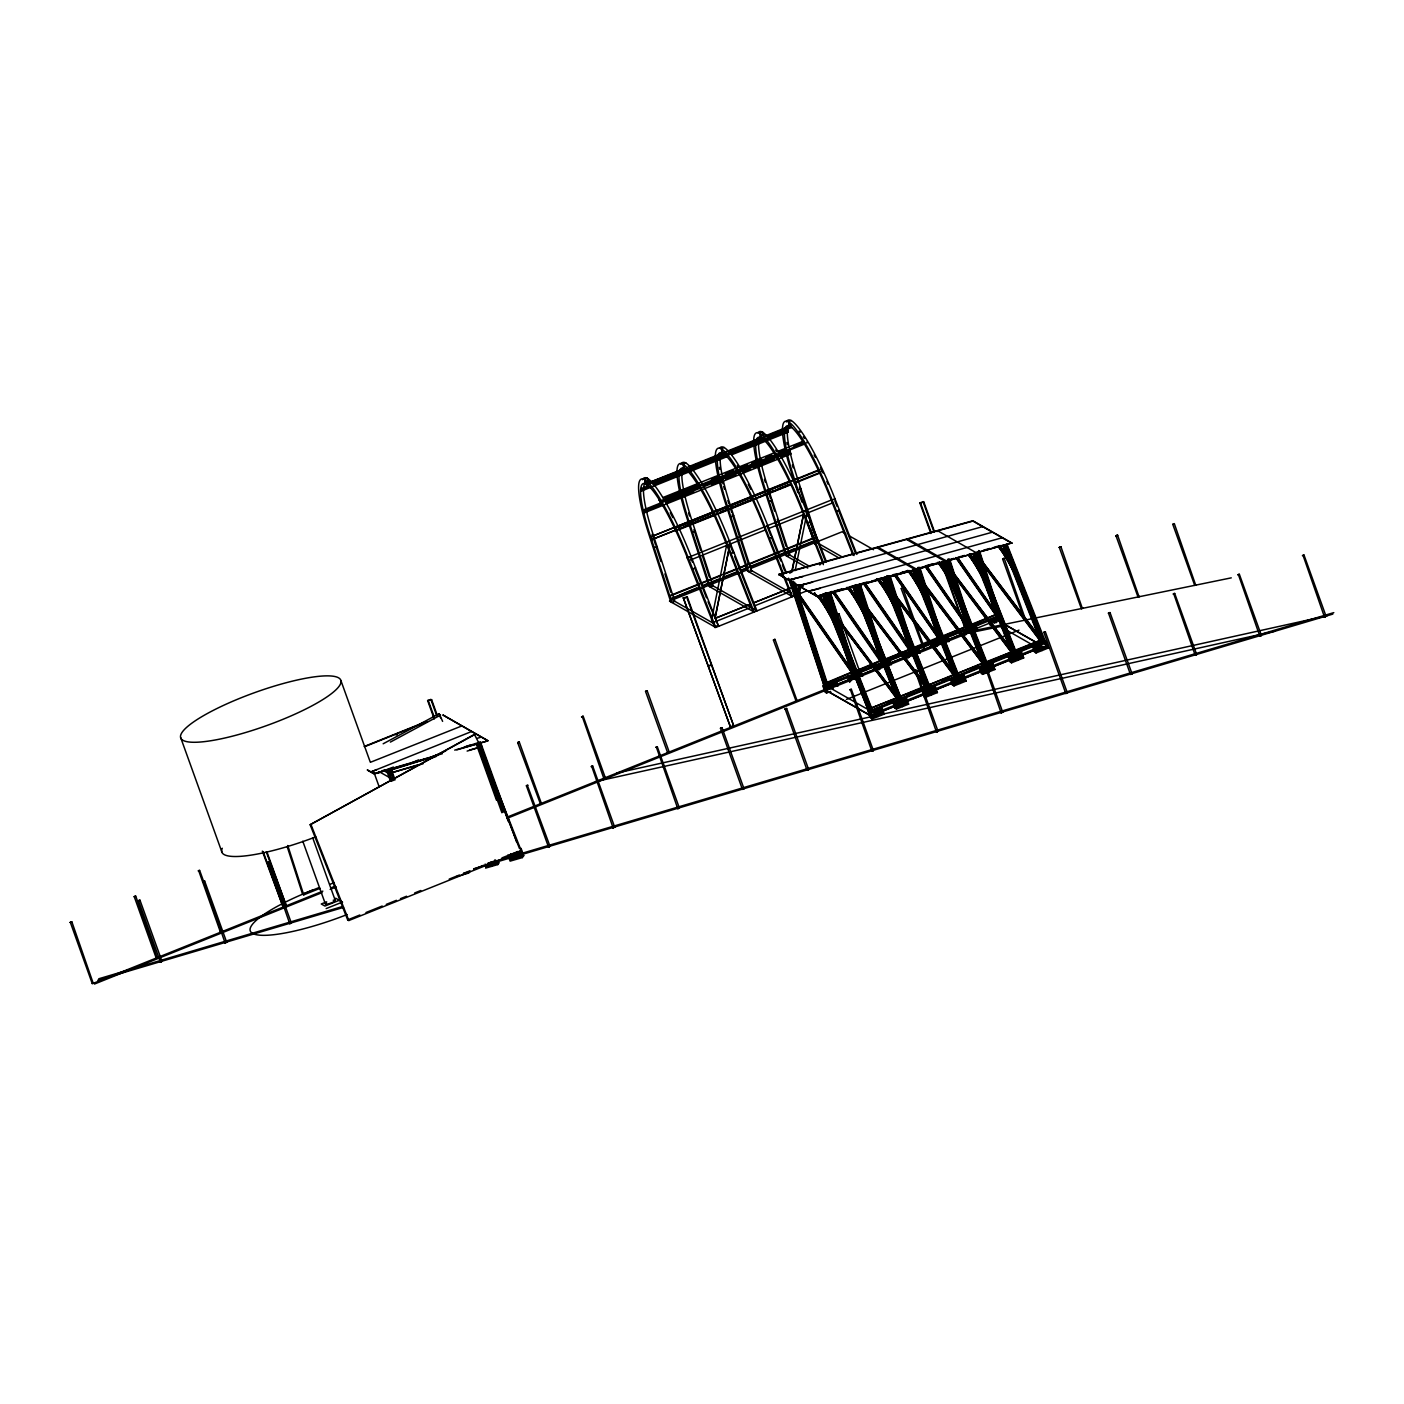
<?xml version="1.0" encoding="UTF-8"?>
<svg xmlns="http://www.w3.org/2000/svg" width="1404" height="1404" viewBox="0 0 1404 1404"><rect width="100%" height="100%" fill="white"/><g stroke="black" fill="none" stroke-linecap="round" stroke-linejoin="round"><path stroke-width="1.5" d="M817.865 595.77A74.114 12.601 68.1 0 1 836.626 627.658L840.224 635.801L841.452 635.099M841.452 635.328L837.837 627.167A74.114 12.601 68.1 0 0 828.307 609.108M848.016 587.714A74.114 12.601 68.1 0 1 866.777 619.603L870.375 627.763L871.586 627.272L867.988 619.111A74.114 12.601 68.1 0 0 849.227 587.241M877.535 578.904A74.114 12.601 68.1 0 1 896.928 611.547L900.526 619.708L901.737 619.217L898.139 611.073A74.114 12.601 68.1 0 0 892.523 600.017M929.992 609.003L931.203 608.529L929.992 609.003L926.377 601.579A74.114 12.601 68.1 0 0 908.248 570.498M951.315 580.536A74.114 12.601 68.1 0 1 957.739 593.032L961.336 601.193L960.125 601.684L956.528 593.523A74.114 12.601 68.1 0 0 938.399 562.46M968.549 554.404A74.114 12.601 68.1 0 1 986.679 585.468L990.276 593.629L991.487 593.137L987.889 584.994A74.114 12.601 68.1 0 0 969.76 553.913M998.7 546.349A74.114 12.601 68.1 0 1 1016.829 577.43L1020.427 585.573L1021.638 585.099L1018.04 576.939A74.114 12.601 68.1 0 0 1011.617 564.426M727.623 456.44L641.207 491.154L640.733 488.82A81.888 13.917 68.1 0 1 645.524 483.678L644.576 479.466L647.455 478.308A86.785 14.742 68.1 0 1 691.101 556.528L718.62 626.289L708.055 601.772M641.207 491.154L640.733 488.82L648.771 485.591M652.79 483.976L787.433 429.905L787.907 432.239L731.642 454.826M787.907 432.239L787.433 429.905M1002.631 559.038L1004.264 558.459L1002.649 559.073L1024.657 620.217L1025.657 620.006L1004.246 558.423L1002.702 559.09M1059.3 547.42L1060.95 546.84L1059.318 547.455L1081.343 608.599L1082.344 608.388L1060.95 546.84L1059.318 547.384L1060.792 546.788M70.218 922.428L71.85 921.814L93.243 983.362L92.243 983.555L70.305 922.252M210.67 900.999L199.666 870.427L198.666 870.638L220.463 932.203L221.674 931.572L217.287 919.339M517.778 742.523L519.304 742.084L517.69 742.698L540.382 803.755L541.295 803.193L519.287 742.067L517.69 742.698L519.199 742.242M603.755 778.185L582.274 716.567L583.239 716.409L581.589 717.005L583.239 716.409L605.229 777.535L603.597 778.097L605.229 777.535M709.546 665.514L710.915 665.022M774.973 639.364L796.998 700.508L796.068 701.052L773.376 640.013L774.832 639.346M838.908 613.688L859.441 670.761M1115.987 535.802L1117.619 535.222L1116.004 535.837L1138.012 596.981L1139.013 596.77L1117.602 535.187L1116.004 535.837M715.443 616.233L728.711 550.438M791.716 571.954L803.492 514.601L791.944 571.919M792.382 585.398L793.242 581.151M795.155 570.568L806.931 513.215L833.239 502.65M138.505 900.841L160.389 961.968L161.267 961.81L160.354 961.933L161.986 961.336L139.961 900.175L138.399 900.701L139.961 900.175M225.026 942.768L226.658 942.154L204.633 881.01L203.633 881.221L225.044 942.786L226.676 942.207L225.026 942.768L226.606 942.137M291.312 922.972L289.715 923.534L291.33 922.99L269.305 861.845L268.304 862.038L289.715 923.621L291.312 923.095M548.385 846.84L550.017 846.296L548.385 846.858L549.877 846.261L548.508 846.945L526.395 785.784L527.307 785.24L549.999 846.279L548.543 846.717L549.999 846.279M614.671 827.114L613.057 827.676L614.671 827.114L592.663 765.97L591.663 766.18L613.074 827.746L614.654 827.237M677.711 808.546L679.361 807.984L657.318 746.805L656.317 746.998L677.746 808.581L679.343 807.949M785.205 709.108L807.072 770.234L807.967 770.076L807.054 770.199L808.686 769.603L786.661 708.458L785.082 708.985L786.661 708.458M871.744 750.982L873.358 750.42L871.726 751L873.288 750.403L871.849 751.087L850.333 689.487L851.333 689.276L873.341 750.42L871.884 750.842L873.095 750.403M937.995 731.361L936.398 731.853L938.03 731.256L916.005 670.112L915.004 670.305L936.415 731.888L938.03 731.256M1001.07 712.688L1002.702 712.126L980.676 650.929L979.676 651.14L1001.087 712.723L1002.702 712.074M1108.546 613.25L1130.431 674.376L1131.308 674.218L1130.396 674.341L1132.028 673.727L1110.02 612.583L1108.44 613.109L1110.02 612.583M1195.085 655.124L1196.699 654.562L1195.085 655.124L1196.647 654.545L1195.19 655.212L1173.674 593.629L1174.692 593.418L1196.699 654.562L1195.19 655.019L1196.454 654.545M1324.411 616.83L1326.06 616.268L1304.018 555.071L1303.017 555.282L1324.428 616.847L1326.043 616.216M485.31 865.566L483.906 866.11M1261.196 635.363L1259.739 635.994L1261.371 635.398L1239.346 574.236L1238.346 574.447L1259.774 636.03L1261.371 635.398M393.243 777.254L391.172 769.655L428.518 758.055M463.513 747.49L480.396 741.944L516.619 842.014M467.128 751.087L482.046 746.489L469.498 750.087M470.235 871.094L468.848 872.99L456.633 876.535M485.17 864.074L486.188 866.9L490.382 864.197M491.277 862.302L492.295 865.127L496.489 862.425M485.591 868.111L497.806 864.566L499.192 862.67L493.067 864.46M510.723 859.915L514.97 858.686L513.443 854.457L509.213 855.685L510.723 859.915L514.917 857.212M516.233 859.353L514.039 853.246L520.147 851.456L521.095 848.332L520.515 850.964M516.847 858.142L521.077 856.914L519.55 852.667L515.321 853.913L516.847 858.142L521.042 855.44M507.932 855.018L510.126 861.126L522.358 857.581L523.727 855.685L521.533 849.578M71.797 921.901L70.358 922.446M134.222 896.577L156.16 957.897L157.16 957.686L135.767 896.138L134.135 896.682L135.609 896.085M199.192 870.813L198.613 870.655M902.807 588.136L924.832 649.157L923.92 649.701L901.228 588.662L902.825 588.013L901.315 588.487M1172.691 524.096L1194.699 585.363L1195.699 585.152L1174.306 523.604L1173.358 524.131M204.651 881.08L203.176 881.677M269.287 861.951L267.708 862.477M528.009 785.222L526.395 785.784M592.681 766.04L591.066 766.619M655.703 747.367L657.318 746.805M722.007 727.693L720.392 728.272L721.989 727.623L744.015 788.767L742.54 789.434M851.351 689.346L849.736 689.926M916.022 670.182L914.408 670.743M979.062 651.509L980.676 650.929M1045.348 631.765L1043.751 632.397L1045.366 631.835L1067.373 692.909L1065.899 693.558M1174.692 593.488L1173.077 594.05M1239.328 574.359L1237.749 574.885M1302.403 555.651L1304.018 555.071M160.372 961.88L161.811 961.301L160.442 961.81M1259.827 635.872L1261.354 635.486M92.243 983.555L93.84 982.923M156.16 957.897L157.774 957.317M220.077 932.221L221.674 931.572M539.698 803.843L541.295 803.193M774.885 639.54L773.516 640.031M667.549 752.491L669.146 751.86L667.549 752.491L645.507 691.33L647.156 690.786L669.146 751.86M795.401 701.14L797.016 700.578M923.235 649.806L924.832 649.157M1024.657 620.217L1026.254 619.568M1081.343 608.599L1082.94 607.95M1194.699 585.363L1196.296 584.713M865.408 609.178L901.052 698.121L856.3 584.643L863.829 605.159M922.27 679.536L882.396 578.448L884.011 577.571L927.395 687.539L884.397 579.992M884.011 577.571L882.396 578.448M914.162 569.533L956.159 675.991L914.162 569.533L912.951 570.006L954.948 676.482L894.26 595.629L891.4 590.207L893.874 595.665L954.229 676.061L912.547 570.41M952.702 574.271L1011.757 652.965L972.832 554.299L974.464 553.422L1013.688 652.878L989.943 594.085M1016.127 651.912L976.886 552.456L1015.39 651.491L1014.952 650.263L1041.786 639.75L1015.689 650.684M1037.328 633.309L1002.982 546.261L1004.615 545.384L1042.452 641.33L1019.374 584.239M1004.615 545.384L1002.982 546.261M198.157 870.901L199.526 870.41M581.625 716.917L583.081 716.373M838.82 613.864L837.31 614.338L838.767 613.671M289.75 923.499L291.067 922.972M613.092 827.64L614.513 827.096M807.107 770.112L808.511 769.567L807.177 770.059M936.433 731.765L937.854 731.221M1130.448 674.253L1131.887 673.709L1130.518 674.201M834.309 613.32L836.784 618.76L896.981 698.367L896.068 697.7L897.121 696.893L833.923 613.355L898.016 697.56L871.129 708.037L896.261 697.946L897.419 699.578L852.649 586.117L896.7 699.174M896.331 698.034L898.016 697.56M926.675 687.135L925.464 687.609L924.78 686.117L925.833 685.31L926.728 685.977L925.692 686.767L899.894 696.489L926.078 685.643M953.544 674.569L955.492 674.411L928.658 684.924L954.843 674.096M982.309 663.021L922.639 584.117L920.182 578.659L923.025 584.082L983.713 664.917L982.309 663.021L984.257 662.863L957.423 673.376L983.607 662.548M1011.073 651.456L1012.126 650.649L950.262 568.848M946.735 560.494L987.363 663.46L986.924 662.232L1013.021 651.316L986.187 661.828M799.297 596.718L827.623 684.222L826.465 682.59L852.632 671.709M840.75 637.065L852.754 674.131L852.035 672.621L853.088 671.814L799.596 594.875M870.094 627.307L881.519 662.583L880.852 661.091L881.905 660.284L834.625 592.295M900.315 620.287L910.283 651.035L909.616 649.543L910.669 648.736L864.636 582.537M910.669 648.736L884.713 659.898L885.152 661.126L860.301 584.327M938.978 637.065L912.758 647.928M939.434 637.188L938.592 638.293L939.434 637.188L895.892 574.552M925.727 567.391L966.707 626.324L967.742 625.517M957.686 596.665L967.812 627.921L967.145 626.43L968.198 625.64L927.149 566.584M955.738 557.616L995.471 614.759L996.507 613.969L957.282 557.511M987.258 587.592L996.577 616.374L995.91 614.882L996.963 614.074L958.405 558.599M808.581 769.761L807.318 770.252M1131.94 673.902L1130.659 674.376M710.968 665.215L709.599 665.707M1002.737 558.897L1004.123 558.406M1117.514 535.363L1116.145 535.854M161.793 961.564L160.618 961.968M677.904 808.353L679.167 807.914M1324.604 616.619L1325.902 616.181M1001.245 712.495L1002.526 712.056M482.449 752.404L521.428 851.21L348.841 920.533L347.683 919.883L310.144 824.727L474.447 734.397L478.466 742.312M310.144 824.727L475.289 734.239M383.169 743.787L439.171 713.671L442.611 721.358M390.365 742.102L440.575 715.092M679.097 808.213L677.957 808.599M1002.456 712.337L1001.315 712.723M1325.797 616.479L1324.674 616.865M410.582 763.372L418.427 759.95M679.396 490.47A86.785 14.742 68.1 0 1 682.923 464.057L685.801 462.916A86.785 14.742 68.1 0 1 729.466 541.137L756.984 610.88L711.951 585.24M717.76 475.061A86.785 14.742 68.1 0 1 721.287 448.666L724.166 447.507A86.785 14.742 68.1 0 1 767.812 525.728L786.591 573.288M756.107 459.652A86.785 14.742 68.1 0 1 759.634 433.257L762.512 432.099A86.785 14.742 68.1 0 1 806.177 510.319L826.535 561.933M785.415 450.473A86.785 14.742 68.1 0 1 788.416 421.709L791.294 420.551A86.785 14.742 68.1 0 1 834.959 498.771L856.896 554.422M649.876 482.239L684.046 468.515M688.065 466.9L722.235 453.176M726.254 451.561L760.406 437.837M764.425 436.223L790.557 425.728M725.429 454.071L646.296 485.064L645.858 483.853L686.802 468.181M690.821 466.567L791.312 426.219M652.316 482.643L684.485 469.726M690.505 467.304L722.656 454.387M728.694 451.965L760.845 439.066M766.865 436.644L788.978 427.764M729.448 452.457L763.601 438.732M767.619 437.118L791.751 427.43M640.663 490.031L649.297 486.714M653.316 485.1L787.96 431.028M662.899 497.56L773.428 453.159M777.447 451.544L803.579 441.049M665.127 497.683L699.28 483.959M711.337 479.115L719.374 475.886M725.412 473.464L733.45 470.235M741.487 467.005L747.525 464.584M751.544 462.969L761.582 458.932M765.601 457.335L771.638 454.914M779.676 451.684L785.696 449.262M793.734 446.033L803.79 441.997M804.966 443.892L660.266 502.018L659.09 500.105L658.88 499.175L660.056 501.07L804.755 442.962M703.422 485.802L789.838 451.088L790.347 451.965L790.75 454.036L644.05 512.951L643.523 512.074L643.137 510.021L699.403 487.416M644.05 512.951L643.646 510.88L661.74 503.615M665.759 502L790.347 451.965M645.542 511.267L661.617 504.808M667.655 502.386L693.769 491.909M711.863 484.643L721.902 480.607M725.921 478.992L735.977 474.956M744.015 471.726L750.034 469.305M754.053 467.69L774.166 459.617M782.203 456.388L788.223 453.966M789.311 481.221L650.649 536.907L671.867 602.456L674.745 601.298L653.527 535.749A81.923 13.917 68.1 0 1 646.788 512.284M793.33 479.606L797.735 478.378L650.649 536.907A81.941 13.917 68.1 0 1 640.715 488.803M790.259 484.994L675.71 530.993L674.447 528.431L819.129 469.726M678.465 526.816L710.617 513.899M716.654 511.477L788.995 482.432M793.014 480.817L819.146 470.322M675.657 530.01L651.544 539.698L716.233 514.25M683.713 526.781L713.846 514.671M719.883 512.249L752.035 499.333M764.092 494.489L774.13 490.452M778.149 488.838L788.206 484.801M679.712 528.781L790.241 484.398M794.26 482.783L820.392 472.288M720.252 512.635L752.404 499.719M758.441 497.297L788.592 485.187M794.611 482.765L798.262 480.765M794.278 483.38L820.41 472.885M654.124 547.613L656.984 546.454M692.47 532.204L695.349 531.063M730.817 516.812L733.695 515.654M769.181 501.403L772.06 500.245M797.963 489.856L800.842 488.697M714.917 627.588L687.17 557.879L763.758 527.167M767.567 525.605L832.098 499.736M670.708 601.789L649.245 535.486A86.785 14.742 68.1 0 1 644.576 479.466A86.785 14.742 68.1 0 1 688.223 557.686L691.101 556.528M753.264 612.179L725.745 542.435A81.923 13.917 68.1 0 0 685.292 469.076L682.923 464.057A86.785 14.742 68.1 0 1 726.588 542.277L729.466 541.137M791.628 596.788L764.109 527.044A81.923 13.917 68.1 0 0 723.657 453.667L721.287 448.666A86.785 14.742 68.1 0 1 764.934 526.886L767.812 525.728M823.376 564.654L802.456 511.635A81.923 13.917 68.1 0 0 762.003 438.259L759.634 433.257A86.785 14.742 68.1 0 1 803.299 511.477L806.177 510.319M852.948 555.106L831.238 500.087A81.923 13.917 68.1 0 0 790.785 426.711L788.416 421.709A86.785 14.742 68.1 0 1 832.081 499.929L834.959 498.771M690.557 559.968L764.917 530.098M768.708 528.518L803.106 514.759M692.681 568.953L695.559 567.813M731.028 553.562L733.906 552.404M769.392 538.153L772.27 536.995M807.739 522.744L810.617 521.586M836.521 511.196L839.399 510.056M735.994 569.041L669.673 595.682L670.954 598.841L699.087 587.539M740.013 567.427L814.373 537.557M670.059 596.068L698.192 584.766M702.211 583.151L720.305 575.886M724.324 574.271L812.74 538.75M696.7 587.96L670.954 598.841M702.737 585.538L718.813 579.08M722.832 577.465L736.889 571.814M740.908 570.199L775.078 556.475M779.097 554.861L795.173 548.42M799.192 546.805L813.267 541.154M703.106 585.924L737.275 572.2M741.294 570.586L817.654 539.926L816.373 536.749M746.665 570.112L669.497 601.105L715.759 627.448L807.124 590.751M750.719 568.48L842.084 531.783L845.787 533.889M434.24 718.936L427.623 700.543L431.625 699.718L437.522 716.075M683.309 597.858L687.328 597.033L733.66 725.745L730.466 727.026L683.309 597.858L730.466 727.026M751.456 570.48L748.578 571.639L727.36 506.107A81.923 13.917 68.1 0 1 720.094 480.326M930.87 533.502L919.831 502.86L923.832 502.035L934.134 530.642M427.623 700.543L431.625 699.718M684.134 598.315L687.328 597.033M919.831 502.86L923.832 502.035M789.68 573.113L790.908 572.621M364.198 746.507L426.693 721.41M366.321 746.015L426.798 721.726M396.016 734.924L397.227 734.45M819.532 564.882L820.743 564.408M715.601 618.129L749.754 604.404M753.772 602.79L787.942 589.083M715.829 618.093L749.982 604.369M754.001 602.755L798.227 584.994M936.959 531.537L938.188 531.063L975.92 552.562L976.851 555.142L975.64 555.633L974.709 553.036L975.92 552.562M751.14 607.3L712.951 622.639M754.931 605.721L789.329 591.962M803.158 586.346L799.139 587.96A74.114 12.601 68.1 0 1 799.631 586.205M370.919 762.091L461.74 725.973M714.601 626.781L717.479 625.64M895.734 558.511L897.156 558.143M376.781 769.603L370.726 772.024L471.516 731.537M925.745 550.368L926.956 549.877M925.938 550.491L927.166 549.999M382.923 770.954L376.834 773.411L393.401 767.058M390.347 780.782L386.644 770.48L387.855 769.989L392.664 780.852M386.644 770.48L388.996 770.638M390.558 773.622L389.066 769.497L391.418 769.655L395.103 779.887M800.894 606.124L799.683 606.616A74.114 12.601 68.1 0 1 799.508 584.906M855.089 585.135L856.3 584.643M800.947 612.706L802.825 613.32L801.403 613.478L800.14 607.37L801.351 606.897A72.885 12.39 68.1 0 1 799.543 594.331M801.614 613.811L800.333 607.704L801.561 607.212A72.376 12.303 68.1 0 1 801.14 586.275M825.587 597.806L826.798 597.314L825.868 594.734L824.657 595.208L825.587 597.806L820.129 594.699M445.7 751L430.08 757.651L435.977 755.264M477.202 738.346L481.256 737.082M392.33 779.15L393.541 778.658L391.909 774.148L390.698 774.639L383.099 770.305M434.819 757.019L436.03 756.545M830.273 592.769A72.376 12.303 68.1 0 0 831.396 598.999L832.66 605.089L831.449 605.58L829.992 599.157L831.203 598.666A72.885 12.39 68.1 0 1 830.255 593.576M831.396 598.999L830.185 599.49A72.376 12.303 68.1 0 1 829.062 593.243M496.489 800.227L476.465 744.576L477.676 744.102L503.123 812.284M478.887 743.611L481.239 743.769L478.887 743.611L498.929 799.245M861.038 590.452L862.512 596.875L861.301 597.367L859.827 590.926L861.038 590.452A72.885 12.39 68.1 0 1 860.09 585.345M914.408 569.146L915.619 568.655L878.5 547.507L877.289 547.999L914.408 569.146L915.338 571.726L916.549 571.235M861.301 597.367L860.02 591.259L861.249 590.768A72.376 12.303 68.1 0 1 860.108 584.538M476.465 744.576L478.817 744.734M885.889 581.712L887.1 581.221L886.17 578.623L884.959 579.115L885.889 581.712L880.326 578.553M889.645 576.781A72.376 12.303 68.1 0 0 890.399 580.624L891.663 586.714L890.434 587.205L888.978 580.782L890.189 580.291A72.885 12.39 68.1 0 1 889.452 576.412M890.399 580.624L889.171 581.116A72.376 12.303 68.1 0 1 888.223 576.044M831.203 598.666L832.467 604.773L831.449 605.58M944.559 561.091L945.769 560.6L946.7 563.197L945.489 563.688L944.559 561.091L907.124 539.768L908.335 539.276L945.769 560.6M480.203 748.578L481.414 748.104M921.305 578.167L920.094 578.659L918.83 572.551L920.041 572.077A72.885 12.39 68.1 0 1 919.287 568.199M861.091 597.033L862.302 596.542M890.189 580.291L891.452 586.398L890.434 587.205M976.886 552.456L975.675 552.948L1014.899 652.386L991.154 593.594M972.832 554.299L974.06 553.825M951.14 569.954L949.929 570.428L948.665 564.338L949.876 563.846A72.885 12.39 68.1 0 1 949.139 559.968M949.876 563.846L951.35 570.27L950.122 570.761L948.858 564.671L950.087 564.18A72.376 12.303 68.1 0 1 949.139 559.108M481.818 753.106L483.046 752.614M920.287 578.992L921.498 578.501L920.041 572.077M1005.79 547.578L1007.001 547.086L1006.071 544.506L1004.86 544.998L1005.79 547.578L1001.982 545.419M836.626 627.658L837.837 627.167M866.777 619.603L867.988 619.111M867.988 619.62L866.777 620.112L870.375 627.535L871.586 627.062L867.988 619.62A72.885 12.39 68.1 0 0 867.198 617.988M866.777 620.322L867.988 619.831A72.376 12.303 68.1 0 0 867.198 618.216M896.928 611.547L898.139 611.073M840.241 635.082L841.452 634.608M926.377 601.579L927.588 601.087L931.203 609.02L929.974 609.511M870.392 627.044L871.603 626.553M956.528 593.523L957.739 593.032M900.526 618.988L901.754 618.497M900.526 619.497L901.737 619.006M986.679 585.468L987.889 584.994M1016.829 577.43L1018.04 576.939M960.125 600.965L961.354 600.473M1016.812 578.15L1018.023 577.448A72.885 12.39 68.1 0 0 1011.722 565.145M960.125 601.456L961.336 600.982M990.276 592.909L991.487 592.418M990.276 593.418L991.487 592.927M1020.427 584.854L1021.638 584.38M1020.427 585.363L1021.638 584.871M855.229 671.042L881.449 660.178L833.625 591.382M883.993 659.494L910.88 649.052M943.453 635.608L968.198 625.64M970.287 624.833L996.963 614.074M827.184 683.011L853.088 671.814M894.488 575.377L939.048 639.469L938.609 638.258L913.477 648.35L913.916 649.561L890.031 575.78M287.153 846.507L302.58 894.19L318.831 887.661M791.47 581.028L825.201 685.205L823.253 685.275L823.692 686.503M869.848 666.567L875.92 664.127M897.963 655.282L904.281 652.737M863.232 583.362L909.546 650.614L910.775 650.14L900.736 619.146M918.988 646.823L924.797 644.506M302.58 894.19L303.738 894.857L319.989 888.328M330.133 884.239L334.205 882.607M979.588 551.175L1000.21 614.899L823.972 685.696L788.592 578.202M837.872 680.8L845.98 677.553M858.142 672.674L880.413 663.723M888.521 660.459L908.774 652.333M916.882 649.069L933.081 642.576M949.297 636.065L957.388 632.8M975.622 625.482L979.676 623.85M824.411 686.907L1000.648 616.128M849.736 682.379L847.525 676.272L849.069 677.149L861.214 672.27L862.688 676.342M906.528 657.23L905.071 653.158L906.598 654.036L918.742 649.157L920.217 653.246M935.362 642.488L947.507 637.609L948.981 641.681M964.057 634.134L962.6 630.063L964.127 630.94L976.289 626.061L977.746 630.133M1000.789 616.216L988.644 621.094L990.118 625.166M830.659 691.4L826.605 693.014L825.061 692.137L822.867 686.029L825.675 687.469L829.887 685.784L830.905 688.609M877.763 668.795L876.289 664.706L879.115 666.163L883.309 664.461L884.327 667.286M913.091 655.738L912.074 652.913L907.879 654.597L908.897 657.423M919.164 653.299L918.146 650.473L913.951 652.158L914.969 654.984M936.837 646.56L935.099 642.172L936.644 643.05L940.856 641.365L941.856 644.19M947.928 641.751L946.928 638.925L942.716 640.61L943.734 643.436M976.71 630.185L975.692 627.377L971.48 629.062L972.498 631.888M1001.719 621.761L1000.192 617.532L995.998 619.217L997.015 622.042M262.337 851.122L283.011 906.738L286.205 905.457L267.076 852.333M883.309 665.829L824.429 689.469L870.673 715.829L1043.277 646.507M887.363 664.197L994.98 620.972M93.243 983.362L322.85 891.136M330.975 887.872L335.029 886.24M507.739 816.882L855.247 677.307M859.266 675.693L968.9 631.273L967.988 631.835L1231.273 577.851M94.454 984.046L322.025 892.646M330.151 889.381L336.258 886.942M506.932 818.392L970.199 632.309M326.676 901.824L321.288 903.983L324.938 906.054L339.312 900.28M846.401 699.438L1018.988 630.115M326.149 908.581L342.4 902.07M871.972 709.09L867.935 710.722L870.585 718.076L872.13 718.953L884.274 714.074L882.063 707.949L880.536 707.072M887.03 703.053L892.821 700.719M871.34 627.781L899.122 698.192L900.333 697.7L899.894 696.489M908.072 694.594L913.864 692.277M900.771 617.9L927.886 686.644L929.097 686.152L886.837 579.01M942.874 680.624L948.964 678.185M971.235 669.234L977.307 666.795M1005.948 655.282L1015.812 651.333M1019.848 649.701L1025.938 647.262M1040.118 641.575L1044.155 639.943L1045.331 641.575L869.094 712.354L822.498 594.155M347.683 919.883L359.863 914.987M365.953 912.547L382.204 906.019M386.258 904.387L396.419 900.315M400.473 898.683L406.563 896.226M414.689 892.962L420.779 890.522M449.21 879.097L459.371 875.025M463.425 873.393L469.515 870.954M473.569 869.322L483.731 865.233M487.785 863.618L493.875 861.161M502 857.897L518.251 851.368M966.163 681.028L963.355 679.589L959.143 681.273L960.687 682.151L964.899 680.466L962.424 674.043L963.969 674.92L966.163 681.028L954.018 685.907L952.474 685.029L950.28 678.922L954.316 677.29M960.389 674.85L956.352 676.482L957.897 677.36L960.09 683.467M1044.471 641.084L1046.015 641.961L1048.209 648.069L1036.064 652.948L1034.52 652.07L1032.326 645.963L1038.398 643.523L1041.206 644.962L1042.733 649.192L1046.945 647.507L1043.874 642.4L1046.945 647.507M890.645 703L868.374 711.951L869.918 712.828L872.13 718.953M896.735 700.561L981.8 666.391M985.854 664.759L1006.124 656.616M1012.196 654.176L1044.611 641.154M1016.689 654.808L1020.901 653.123L1019.357 652.246L1015.145 653.931L1018.216 659.055L1022.428 657.353L1020.69 652.965M869.918 712.828L882.063 707.949M894.278 702.895L906.422 698.016L908.634 704.141L896.489 709.02L894.945 708.142L892.751 702.018L894.278 702.895L896.489 709.02M923.709 696.577L925.254 697.455L937.398 692.576L935.204 686.468L923.06 691.347L921.515 690.47M963.969 674.92L951.824 679.799L954.018 685.907M980.589 668.234L992.733 663.355L994.927 669.48L982.782 674.359L981.238 673.481L979.044 667.356L981.852 668.813L983.379 673.042L987.591 671.358L986.064 667.111L981.852 668.813M1009.353 656.686L1021.498 651.807L1023.691 657.914L1011.547 662.793L1010.002 661.916L1007.809 655.808L1009.353 656.686L1011.547 662.793M1046.015 641.961L1033.87 646.84L1032.326 645.963M899.771 701.772L895.559 703.457L897.086 707.704L901.28 706.001L898.227 700.894L901.28 706.001M900.087 700.14L901.631 701.017L905.843 699.332L907.353 703.562L903.158 705.264L901.614 704.387L905.826 702.684L908.634 704.141M934.608 687.784L930.396 689.469L931.923 693.699L936.135 692.014L933.063 686.907L934.59 691.137L937.398 692.576M950.28 678.922L953.088 680.361L957.3 678.676L955.755 677.799M957.616 677.044L959.16 677.921L963.372 676.237L961.828 675.359L963.355 679.589M986.38 665.496L987.925 666.373L992.137 664.671L990.592 663.794L992.119 668.041L994.927 669.48M1014.829 655.563L1010.617 657.247L1012.144 661.477L1016.356 659.792L1013.284 654.685L1016.356 659.792M1036.064 652.948L1033.59 646.524L1035.134 647.402L1039.346 645.717L1037.802 644.84L1039.329 649.069L1042.137 650.508L1039.943 644.401M1041.206 644.962L1045.418 643.278M875.412 711.705L871.2 713.39L872.726 717.637L876.921 715.952L873.867 710.828L876.921 715.952M877.272 710.968L881.484 709.266L882.993 713.513L878.799 715.198L875.727 710.073M876.622 712.46L1037.609 647.806M1043.611 646.577L871.024 715.882L824.78 689.539M899.753 705.124L895.541 706.826L897.086 707.704M930.045 694.453L928.518 693.576L924.306 695.261L925.85 696.138L930.045 694.453L928.307 690.066M930.378 692.821L934.59 691.137M954.474 683.151L957.282 682.028L958.827 682.906L954.615 684.59L953.088 680.361M992.119 668.041L987.907 669.726L989.451 670.603L993.663 668.918L991.926 664.513M1012.003 660.038L1014.811 658.915M1023.691 657.914L1020.884 656.475L1016.671 658.16L1018.216 659.055M1039.329 649.069L1035.117 650.754L1036.661 651.631L1040.873 649.947L1039.118 645.559M1045.401 646.63L1041.189 648.315L1042.733 649.192M875.394 715.057L871.182 716.76L872.726 717.637M878.658 713.758L881.466 712.618L884.274 714.074M894.945 708.142L901.017 705.703L902.561 706.581L900.35 700.456L898.823 699.578L904.896 697.139L906.422 698.016M925.727 695.77L929.781 694.138L931.326 695.015L929.132 688.908L927.588 688.03L933.66 685.591L935.204 686.468M952.474 685.029L958.546 682.59M993.383 668.602L987.31 671.042L988.855 671.919L986.661 665.794L985.117 664.917M1012.038 661.108L1016.075 659.476L1017.619 660.354L1015.425 654.246L1013.881 653.369L1019.953 650.929L1021.498 651.807M1036.538 651.263L1040.592 649.631M465.882 746.454L470.024 745.155M390.891 770.041L432.397 757.16M98.754 978.781L342.4 906.545M487.328 863.583L1333.8 612.635M97.789 980.238L343.541 907.388M473.674 868.795L1332.835 614.092M367.357 769.848L373.955 773.604L442.348 753.72M454.721 750.122L487.855 740.838L456.897 749.841M367.462 770.164L374.078 773.937L438.329 755.247M517.62 857.458L523.727 855.685M463.338 873.551L467.585 872.323M486.188 866.9L490.417 865.671L489.399 862.846M492.295 865.127L496.542 863.899L495.015 859.669M417.216 765.092L391.839 772.674L423.201 763.688M778.729 574.394L972.867 520.761L1011.81 542.962L817.777 596.911L778.729 574.394L817.69 596.577L1011.81 542.962M778.816 574.727L972.937 521.095L1011.898 543.295M794.892 578.536L788.557 580.273L982.677 526.64M804.615 584.082L798.297 585.819L992.417 532.186M814.39 589.645L808.072 591.382L1002.193 537.767M825.359 593.523L831.694 591.786M850.648 586.539L856.984 584.801M875.938 579.554L882.274 577.816M901.228 572.569L907.563 570.814M926.517 565.584L932.853 563.829M825.447 593.857L842.312 589.206M846.524 588.048L867.602 582.221M871.814 581.045L888.662 576.395M892.891 575.236L909.739 570.568M918.181 568.251L939.241 562.425M947.682 560.091L954 558.353M958.212 557.177L964.53 555.44M983.502 550.192L989.82 548.455M994.032 547.279L1000.368 545.542M789.61 579.677L802.895 576.623M802.123 585.029L812.618 582.169M811.898 590.593L820.305 588.294M835.152 590.803L841.47 589.101M856.177 585.099L866.672 582.239M881.379 578.237L887.679 576.517M891.891 575.377L898.191 573.657M902.403 572.516L908.704 570.796M816.917 596.331L911.459 570.603M617.023 772.99L1327.043 615.794M595.489 781.624L1275.359 631.116M968.216 633.116L1000.28 626.535L1032.01 644.611M729.992 544.068L715.022 618.357M726.552 545.454L711.582 619.743M687.17 557.879L687.398 557.844A81.888 13.917 68.1 0 0 646.946 484.485L644.576 479.466M646.998 690.698L645.664 691.382M1067.198 692.874L1065.776 693.418L1043.892 632.432M743.839 788.75L742.4 789.329L720.533 728.29M1041.786 639.75L977.711 555.545L1036.942 633.888M948.946 567.111L1013.021 651.316M864.285 605.405L862.635 601.772L926.728 685.977M836.784 618.76L896.068 697.7M1139.609 596.331L1138.012 596.981M789.364 425.921L788.416 421.709M998.665 616.637L1000.192 617.532M1048.209 648.069L1046.664 647.191L1007.423 546.823M849.49 535.995L873.551 549.701M1004.562 624.324L1036.187 642.33M997.015 620.147L1035.871 642.277M975.692 627.377L974.148 626.5L975.166 629.308M817.426 542.874L842.365 557.072M814.566 544.032L815.706 544.699L810.459 528.448M820.041 547.156L838.328 557.581M966.18 631.572L966.987 632.028L941.979 562.565M991.189 662.477L992.733 663.355M946.928 638.925L945.383 638.048L946.401 640.873M788.644 554.422L809.915 566.532M807.721 568.076L785.784 555.58L764.303 489.276A86.785 14.742 68.1 0 1 757.809 466.988M987.591 671.358L986.047 670.48L981.835 672.165L983.379 673.042M918.742 649.157L917.216 648.279L918.672 652.351M918.146 650.473L916.619 649.596L917.637 652.421M816.619 595.05L816.25 595.963M912.074 652.913L910.547 652.035L911.565 654.861M750.298 569.831L791.68 593.401M927.886 686.644L885.222 577.097M926.991 689.346L928.535 690.224L924.323 691.909L925.85 696.138M905.843 699.332L904.299 698.455L905.826 702.684M899.122 698.192L855.878 587.17M851.579 672.498L800.684 599.28M881.484 709.266L879.939 708.388L881.466 712.618M874.464 709.511L875.991 710.389L878.202 716.514L876.658 715.636M830.782 688.311L874.604 713.267M673.587 600.631L713.144 623.165M825.657 690.821L827.202 691.698L825.675 687.469M733.66 725.745L687.24 598.613M487.732 740.522L442.822 714.934L487.855 740.838M384.31 769.813L391.909 774.148M520.287 850.561L521.428 851.21M379.027 771.586L390.417 778.079M335.661 898.209L342.558 902.14M286.205 905.457L266.269 851.877M995.471 614.759L971.006 625.236L971.445 626.465L949.859 559.775M966.707 626.324L942.242 636.784L942.681 638.013L919.936 567.76M981.466 562.723L1040.522 641.4L1038.925 637.346M920.55 578.623L984.257 662.863M920.182 578.659L980.729 658.722M891.786 590.171L955.492 674.411M891.4 590.207L953.281 672.025M862.635 601.772L921.884 680.098M866.408 608.932L924.78 686.117M956.528 558.23L995.91 614.882M927.289 567.304L965.303 621.99M925.306 566.233L967.145 626.43M896.068 575.324L937.749 635.31M894.085 574.254L938.381 637.995M864.846 583.362L907.774 645.103M864.074 584.029L909.616 649.543M832.853 592.049L880.852 661.091M831.993 591.33L880.782 662.179M799.911 595.858L851.403 669.936M800.35 598.262L852.035 672.621M881.905 660.284L855.949 671.445L856.387 672.674L830.378 592.348M951.35 570.27L949.473 569.655L950.122 570.761M920.831 577.395L921.498 578.501M861.845 595.77L862.512 596.875M790.75 454.036L789.838 451.088M674.429 527.834L675.71 530.993M960.125 601.684L958.318 597.964L979.466 652M838.434 631.87L840.224 635.591M978.079 555.528L980.554 560.968L1041.241 641.821L1003.386 545.858M949.315 567.076L951.789 572.516L1012.477 653.369L973.235 553.913M863.021 601.737L865.496 607.177L926.184 688.03L882.8 578.062M833.923 613.355L835.573 616.988M1006.212 547.297L1018.988 579.694M1021.392 585.766L1043.681 640.838L1005.826 544.892L1007.037 544.401L1044.892 640.347L868.655 711.144L822.095 594.559M1005.001 547.788L1016.97 578.167M976.061 555.335L987.977 585.538M974.85 555.826L986.766 586.03A72.885 12.39 68.1 0 0 985.871 584.362M947.121 562.899L985.836 661.038M945.524 560.986L986.134 663.952M957.756 593.436L945.12 561.372L950.315 575.587M960.125 599.438L980.676 651.509M982.256 655.528L985.415 663.53M984.924 664.443L944.313 561.477L943.102 561.969L983.713 664.917M943.909 561.863L956.545 593.91M981.835 658.02L984.204 664.022M942.681 562.355L982.993 664.513M916.584 568.55L958.599 675.008L958.142 673.797M916.18 568.936L957.861 674.604M916.163 571.042L957.37 675.499L930.203 608.037L940.259 638.995M915.777 571.463L928.606 603.966M886.451 576.605L929.817 686.574L929.378 685.345M886.415 581.519L899.174 613.864M923.867 683.572L925.464 687.609M834.853 500.807L837.082 506.44M838.557 510.196L855.036 551.965M832.081 499.929L854.018 555.563M856.264 589.557L869.76 623.762M853.86 585.626L898.63 699.087L855.843 592.049M805.334 510.477L807.563 516.11M809.775 521.744L825.482 561.512M803.299 511.477L823.657 563.074M826.552 595.12L871.568 709.266M826.131 597.648L838.188 628.22M840.61 634.345L871.077 710.161L824.938 593.19L826.149 592.699L872.288 709.669L871.849 708.441M823.727 593.681L869.866 710.652M823.306 594.067L837.784 630.747M840.189 636.872L869.146 710.231M788.978 579.343L794.541 593.471M766.988 525.886L770.691 535.257M771.428 537.135L780.835 561.003M782.414 564.987L784.766 570.954M764.934 526.886L783.713 574.447M785.292 578.483L792.453 596.63L747.419 570.989L725.956 504.668A86.785 14.742 68.1 0 1 719.462 482.379M729.378 543.155L733.063 552.544M734.643 556.528L755.036 608.248M726.588 542.277L754.106 612.039L709.073 586.381L687.591 520.077A86.785 14.742 68.1 0 1 681.098 497.788M690.277 556.686L692.505 562.32M694.717 567.953L706.493 597.788M688.223 557.686L715.759 627.448M500.175 799.613L519.48 848.525M310.986 824.587L348.841 920.533M762.512 432.099L763.618 435.117L762.512 432.099A86.785 14.742 68.1 0 0 757.949 432.888M759.634 433.257L760.582 437.469A81.923 13.917 68.1 0 0 756.107 440.628M721.287 448.666L722.235 452.878A81.923 13.917 68.1 0 0 717.426 458.002M682.923 464.057L683.888 468.287A81.923 13.917 68.1 0 0 679.08 473.411M647.455 478.308L648.56 481.326L647.455 478.308A86.785 14.742 68.1 0 0 642.523 479.729M1035.134 647.402L1036.661 651.631M1019.357 652.246L1020.884 656.475M1014.952 650.263L1015.39 651.491M1000.21 614.899L1003 622.323M1014.618 655.405L1016.075 659.476M995.401 614.741L995.857 615.952L984.432 580.712M994.716 618.655L996.191 622.727M995.138 622.779L994.12 619.971L989.925 621.656L990.943 624.482M993.102 620.498L994.102 623.323M988.381 620.779L989.399 623.604M987.925 666.373L989.451 670.603M970.199 628.501L971.673 632.572M962.091 608.283L967.233 622.569M970.62 632.625L969.62 629.817L965.408 631.502L966.426 634.327M923.025 501.579L934.064 532.221M968.584 630.343L969.602 633.169M980.308 667.918L982.782 674.359M920.638 503.316L930.94 531.923M941.171 562.109L942.628 566.198M944.102 570.27L964.706 627.483M964.127 630.94L965.601 635.012M959.16 677.921L960.687 682.151M957.089 678.518L958.827 682.906M956.264 679.203L957.282 682.028M941.435 640.048L942.909 644.12M939.311 640.487L940.329 643.313M936.644 643.05L937.661 645.875M933.836 641.61L935.292 645.682M934.397 687.627L935.854 691.698M927.5 690.75L928.518 693.576M912.67 651.596L914.144 655.668M922.779 691.031L925.254 697.455M906.598 654.036L908.072 658.107M905.615 699.174L907.089 703.264M891.452 664.794L889.978 660.722L877.833 665.601L879.308 669.673M890.399 664.847L889.381 662.021L885.187 663.723L886.205 666.549M888.363 662.565L889.364 665.391M900.613 696.893L901.052 698.121M901.631 701.017L903.158 705.264M883.906 663.162L885.38 667.233M879.115 666.163L880.132 668.988M877.57 665.285L878.588 668.111M881.256 709.108L882.73 713.197M861.635 676.412L860.617 673.587L856.422 675.271L857.949 679.501M859.09 672.709L860.09 675.535M855.141 674.71L856.615 678.781M855.562 678.852L854.545 676.026L850.35 677.711L851.368 680.536M853.509 676.553L854.527 679.378M849.069 677.149L850.543 681.221M836.556 682.028L838.012 686.1M836.977 686.17L835.959 683.344L831.747 685.029L833.274 689.259M834.415 682.467L835.433 685.292M830.484 684.468L831.94 688.539M828.851 686.31L829.869 689.136M826.605 693.014L790.259 581.519M521.428 852.193L522.446 855.018M520.147 851.456L522.358 857.581M480.115 742.33L481.765 746.893M480.098 743.12L508.301 821.428M480.028 744.26L504.352 811.793M500.403 803.369L501.895 807.493M477.676 744.102L479.168 748.209M480.642 752.333L493.26 787.381M517.198 853.421L518.216 856.247M477.606 745.226L501.912 812.776M510.582 853.79L512.109 858.037M510.038 855.176L511.495 859.248M496.349 860.494L497.806 864.566M490.224 862.267L491.698 866.338M430.817 699.262L436.697 715.601M428.431 701.017L434.327 717.356M390.207 770.147L393.892 780.378M387.855 769.989L390.084 776.166M387.767 771.112L391.453 781.344M340.926 680.624A85.065 17.532 -19.8 0 1 224.342 738.118A85.065 17.532 -19.8 0 1 217.076 708.458A85.065 17.532 -19.8 0 1 340.926 680.624L370.305 762.214M373.973 772.411L379.115 786.696M312.671 837.714L335.24 900.385M302.79 841.224L325.359 903.895M263.145 851.579L283.011 906.738M180.642 737.504L221.779 851.737M646.612 484.327L647.051 485.556M979.36 552.316L983.379 564.741M984.731 568.883L996.805 606.212M978.377 551.667L998.999 615.391M981.501 563.162L984.853 573.516M991.575 594.261L997.612 612.916M977.149 552.158L985.152 576.833M991.136 595.331L997.788 615.882M978.939 559.494L980.957 565.724M990.346 594.734L995.05 609.248M976.605 554.703L983.923 577.307M976.394 555.844L982.431 574.499M950.104 562.337L967.409 615.777M948.648 560.266L970.234 626.956M950.21 566.935L955.545 583.38M962.196 603.931L968.181 622.428M948.104 562.828L956.879 589.926M960.933 602.421L969.023 627.43M949.666 569.48L953 579.747M960.985 604.422L965.636 618.795M946.893 563.32L954.983 588.329M945.787 561.74L953.105 584.345M956.44 594.629L967.093 627.518M920.392 570.972L940.61 633.432M918.725 568.251L941.47 638.504M920.515 575.622L925.92 592.277M933.327 615.18L940.066 636.012M917.514 568.743L927.553 599.736M919.989 578.185L922.674 586.521M931.449 613.583L937.503 632.327M916.303 569.234L925.657 598.157M927.009 602.281L939.048 639.469M916.742 572.428L938.311 639.066M889.785 576.868L911.196 642.962M888.82 576.272L912.705 650.052M891.259 585.626L899.28 610.407M902.614 620.726L911.986 649.648M887.609 576.746L898.227 609.547M901.543 619.796L911.494 650.543M886.696 575.78L888.03 579.905M890.031 586.1L892.049 592.295M893.383 596.437L895.383 602.632M886.38 577.237L896.349 607.985M887.486 582.467L894.839 605.177M897.525 613.443L909.546 650.614M859.88 584.871L868.497 611.512M869.831 615.619L881.782 652.509M859.072 584.819L883.941 661.617M861.986 595.612L864.636 603.808M865.97 607.914L869.953 620.199M875.254 636.609L882.554 659.143M857.862 585.31L869.287 620.586M871.305 626.816L882.73 662.091M860.775 596.103L863.425 604.299M865.408 610.442L868.725 620.691M874.043 637.083L880.01 655.528M856.651 585.801L865.39 612.776M857.563 590.435L864.864 612.986M870.164 629.378L878.799 656.019M818.585 543.541L797.367 477.992A81.923 13.917 68.1 0 1 789.61 449.982M799.438 487.276L806.107 507.879M808.107 514.057L816.759 540.821M795.647 482.73L801.912 502.035M794.822 483.081L797.893 492.558M807.23 521.393L812.565 537.855M830.15 593.436L838.872 620.41M840.224 624.552L852.316 661.898M830.501 596.963L855.176 673.165M832.291 604.299L836.328 616.742M837.661 620.901L840.347 629.185M845.717 645.787L853.106 668.602M827.956 593.33L839.961 630.396M841.961 636.574L853.965 673.657M831.08 604.791L837.117 623.464M844.506 646.279L853.228 673.236M826.745 593.804L835.415 620.586M827.167 596.981L835.24 621.867M839.943 636.381L852.017 673.727M768.918 493.471L770.656 498.824M771.322 500.895L774.657 511.179M777.325 519.427L785.994 546.191M766.865 494.261L786.924 556.23L789.803 555.089L768.585 489.54A81.923 13.917 68.1 0 1 761.846 466.058M794.576 582.133L797.946 592.558M799.56 599.385L826.903 683.818M793.348 582.625L826.412 684.713L802.351 612.232M792.347 581.344L799.683 604.001M790.47 579.782L824.464 684.783M751.702 571.252L730.238 504.949A81.923 13.917 68.1 0 1 723.499 481.467M730.571 508.88L731.73 512.442M732.291 514.233L748.297 563.653M693.945 529.641L700.614 550.228M702.614 556.405L709.283 576.991M652.123 534.327L655.598 545.033M656.265 547.104L660.933 561.512M664.917 573.867L670.919 592.4M651.035 537.293L651.93 540.084M439.171 713.671L440.505 717.795M287.767 845.506L303.738 894.857M810.09 592.453L809.125 590.786L809.424 592.067M800.315 586.89L799.35 585.222L799.648 586.503M790.276 580.045L790.575 581.344M783.397 576.131L783.695 577.413M782.73 575.745L783.028 577.026M806.773 442.155L806.967 443.085M660.056 501.07L660.266 502.018M801.351 606.897L802.825 613.32M822.428 472.077L821.147 469.515M333.222 900.21A5.247 1.088 -19.8 0 1 334.222 901.473A5.247 1.088 -19.8 0 1 327.22 904.088A5.247 1.088 -19.8 0 1 326.5 902.702M315.795 836.854A85.065 17.532 -19.8 0 1 222.288 848.262M347.104 914.548A85.065 17.532 -19.8 0 1 251.825 932.923A85.065 17.532 -19.8 0 1 313.513 889.715M977.763 552.228A72.885 12.39 68.1 0 0 978.518 556.107L979.729 555.615A72.885 12.39 68.1 0 1 978.764 550.526M978.044 555.335A74.114 12.601 68.1 0 1 977.517 552.685M978.992 553.509A74.114 12.601 68.1 0 1 978.5 550.912M977.974 552.597A72.376 12.303 68.1 0 0 978.711 556.44L979.922 555.949A72.376 12.303 68.1 0 1 978.974 550.894M948.665 564.338A72.885 12.39 68.1 0 1 947.718 559.231M947.928 562.214A74.114 12.601 68.1 0 0 948.209 563.566L949.42 563.074A74.114 12.601 68.1 0 1 948.665 559.125M948.858 564.671A72.376 12.303 68.1 0 1 947.911 559.599M918.83 572.551A72.885 12.39 68.1 0 1 917.865 567.462M917.83 569.129A74.114 12.601 68.1 0 0 918.356 571.779L919.567 571.305A74.114 12.601 68.1 0 1 918.813 567.356M918.076 567.83A72.376 12.303 68.1 0 0 919.023 572.885L920.234 572.393A72.376 12.303 68.1 0 1 919.287 567.339M888.978 580.782A72.885 12.39 68.1 0 1 888.241 576.904M887.749 576.061A74.114 12.601 68.1 0 0 888.521 580.01L889.732 579.519A74.114 12.601 68.1 0 1 889.206 576.851M859.827 590.926A72.885 12.39 68.1 0 1 858.686 584.643M858.406 584.977A74.114 12.601 68.1 0 0 859.371 590.154L860.582 589.68A74.114 12.601 68.1 0 1 859.617 584.485M860.02 591.259A72.376 12.303 68.1 0 1 858.897 585.029M829.992 599.157A72.885 12.39 68.1 0 1 828.851 592.874M828.553 593.208A74.114 12.601 68.1 0 0 829.518 598.385L830.729 597.893A74.114 12.601 68.1 0 1 830.466 596.542M800.14 607.37A72.885 12.39 68.1 0 1 799.718 586.293M799.49 592.558A72.885 12.39 68.1 0 1 799.49 591.751M799.508 590.979A72.885 12.39 68.1 0 1 800.701 586.1A72.376 12.303 68.1 0 0 800.333 607.704M800.613 604.773A74.114 12.601 68.1 0 1 799.42 597.437M998.367 546.577A72.885 12.39 68.1 0 1 1014.443 573.13M1015.232 574.71A72.885 12.39 68.1 0 1 1016.022 576.307M1000.21 546.876A72.885 12.39 68.1 0 1 1005.685 554.791M1008.651 559.687A72.885 12.39 68.1 0 1 1009.406 561.003M1010.178 562.355A72.885 12.39 68.1 0 1 1010.95 563.724M999.911 545.858A74.114 12.601 68.1 0 1 1009.265 560.231M1010.038 561.6A74.114 12.601 68.1 0 1 1010.827 562.986M998.49 547.016A72.376 12.303 68.1 0 1 1014.443 573.376M1015.232 574.938A72.376 12.303 68.1 0 1 1016.022 576.535M999.701 546.525A72.376 12.303 68.1 0 1 1005.773 555.177M1006.492 556.335A72.376 12.303 68.1 0 1 1007.23 557.528M1008.721 560.038A72.376 12.303 68.1 0 1 1009.476 561.337M1010.231 562.671A72.376 12.303 68.1 0 1 1010.985 564.039M1011.757 565.443A72.376 12.303 68.1 0 1 1018.023 577.658M968.848 555.422A72.885 12.39 68.1 0 1 981.922 576.588M982.712 578.097A72.885 12.39 68.1 0 1 983.502 579.624M984.292 581.168A72.885 12.39 68.1 0 1 985.081 582.748M969.427 554.141A72.885 12.39 68.1 0 1 977.009 565.215M980.027 570.393A72.885 12.39 68.1 0 1 983.133 576.096M984.713 579.132A72.885 12.39 68.1 0 1 986.292 582.256M968.339 555.071A72.376 12.303 68.1 0 1 981.958 576.868M982.73 578.36A72.376 12.303 68.1 0 1 985.081 582.993M985.871 584.573A72.376 12.303 68.1 0 1 986.661 586.188M969.55 554.58A72.376 12.303 68.1 0 1 977.079 565.584M980.08 570.726A72.376 12.303 68.1 0 1 983.169 576.377M984.731 579.396A72.376 12.303 68.1 0 1 986.31 582.502M938.065 562.671A72.885 12.39 68.1 0 1 954.141 589.224M954.931 590.803A72.885 12.39 68.1 0 1 955.72 592.4M939.276 562.179A72.885 12.39 68.1 0 1 944.664 569.761M947.595 574.517A72.885 12.39 68.1 0 1 948.349 575.78M949.104 577.097A72.885 12.39 68.1 0 1 950.648 579.834M951.421 581.238A72.885 12.39 68.1 0 1 956.949 591.909M939.609 561.969A74.114 12.601 68.1 0 1 950.526 579.097M937.574 562.372A72.376 12.303 68.1 0 1 954.158 589.469M954.948 591.031A72.376 12.303 68.1 0 1 955.738 592.628M939.416 562.618A72.376 12.303 68.1 0 1 944.05 569.059M947.665 574.868A72.376 12.303 68.1 0 1 948.42 576.131M949.174 577.43A72.376 12.303 68.1 0 1 949.929 578.781M950.701 580.15A72.376 12.303 68.1 0 1 956.949 592.137M907.914 570.726A72.885 12.39 68.1 0 1 924.78 598.841M925.587 600.456A72.885 12.39 68.1 0 1 926.377 602.088M910.406 571.867A72.885 12.39 68.1 0 1 914.513 577.816M916.707 581.309A72.885 12.39 68.1 0 1 917.461 582.555M918.971 585.152A72.885 12.39 68.1 0 1 919.725 586.503M920.497 587.872A72.885 12.39 68.1 0 1 921.27 589.294M922.059 590.733A72.885 12.39 68.1 0 1 927.588 601.596M910.125 570.866A74.114 12.601 68.1 0 1 919.602 585.749M920.392 587.135A74.114 12.601 68.1 0 1 921.182 588.574M921.972 590.049A74.114 12.601 68.1 0 1 927.588 601.087M907.44 570.41A72.376 12.303 68.1 0 1 924.797 599.087M925.587 600.684A72.376 12.303 68.1 0 1 926.377 602.298M910.529 572.306A72.376 12.303 68.1 0 1 914.618 578.202M916.777 581.677A72.376 12.303 68.1 0 1 917.532 582.906M918.269 584.187A72.376 12.303 68.1 0 1 919.778 586.819M920.55 588.188A72.376 12.303 68.1 0 1 921.322 589.592M922.095 591.031A72.376 12.303 68.1 0 1 927.588 601.807M877.237 579.238A72.885 12.39 68.1 0 1 895.331 608.827M896.121 610.442A72.885 12.39 68.1 0 1 896.928 612.056M879.676 580.221A72.885 12.39 68.1 0 1 885.064 587.785M887.258 591.295A72.885 12.39 68.1 0 1 887.995 592.541M888.75 593.822A72.885 12.39 68.1 0 1 890.276 596.472M891.049 597.858A72.885 12.39 68.1 0 1 891.821 599.262M892.611 600.719A72.885 12.39 68.1 0 1 898.139 611.565M879.378 579.185A74.114 12.601 68.1 0 1 890.154 595.717M890.926 597.121A74.114 12.601 68.1 0 1 891.716 598.56M876.798 579.027A72.376 12.303 68.1 0 1 895.348 609.073M879.817 580.659A72.376 12.303 68.1 0 1 885.152 588.171M887.328 591.663A72.376 12.303 68.1 0 1 888.065 592.892M888.82 594.155A72.376 12.303 68.1 0 1 889.574 595.471M890.329 596.805A72.376 12.303 68.1 0 1 891.101 598.174M891.873 599.578A72.376 12.303 68.1 0 1 898.139 611.793M847.086 587.293A72.885 12.39 68.1 0 1 865.18 616.882M850.157 589.066A72.885 12.39 68.1 0 1 855.633 596.963M856.37 598.139A72.885 12.39 68.1 0 1 857.107 599.35M860.125 604.527A72.885 12.39 68.1 0 1 866.391 616.391M847.226 587.732A72.376 12.303 68.1 0 1 865.197 617.111M849.666 588.697A72.376 12.303 68.1 0 1 855.72 597.349M856.458 598.508A72.376 12.303 68.1 0 1 857.177 599.701M860.178 604.861A72.376 12.303 68.1 0 1 864.829 613.513M865.619 615.057A72.376 12.303 68.1 0 1 866.408 616.637M814.671 592.962A72.885 12.39 68.1 0 1 815.215 593.488M817.549 596.051A72.885 12.39 68.1 0 1 833.449 621.797M834.239 623.358A72.885 12.39 68.1 0 1 835.836 626.535M820.024 597.104A72.885 12.39 68.1 0 1 824.78 603.895M828.465 609.915A72.885 12.39 68.1 0 1 829.22 611.231M829.975 612.583A72.885 12.39 68.1 0 1 837.837 627.676M819.725 596.086A74.114 12.601 68.1 0 1 827.535 607.809M814.302 592.962A72.376 12.303 68.1 0 1 814.829 593.436M815.917 594.524A72.376 12.303 68.1 0 1 816.496 595.138M817.075 595.787A72.376 12.303 68.1 0 1 835.836 626.763M818.901 595.998A72.376 12.303 68.1 0 1 819.515 596.753M820.147 597.542A72.376 12.303 68.1 0 1 824.868 604.282M825.587 605.405A72.376 12.303 68.1 0 1 826.307 606.563M828.518 610.266A72.376 12.303 68.1 0 1 829.273 611.565M830.027 612.899A72.376 12.303 68.1 0 1 837.047 626.272M799.087 431.063A81.923 13.917 68.1 0 1 800.104 432.344M803.334 436.802A81.923 13.917 68.1 0 1 804.457 438.487M814.127 454.984A81.923 13.917 68.1 0 1 815.408 457.371M820.515 467.585A81.923 13.917 68.1 0 1 823.06 472.99M826.851 481.397A81.923 13.917 68.1 0 1 828.097 484.257M793.225 467.83A86.785 14.742 68.1 0 1 792.382 465.005M787.293 444.664A86.785 14.742 68.1 0 1 786.872 442.471M786.363 421.972A86.785 14.742 68.1 0 1 791.294 420.551M793.084 477.729A86.785 14.742 68.1 0 1 785.977 452.913M789.171 447.823A81.923 13.917 68.1 0 1 789.908 424.675M794.488 479.15A81.923 13.917 68.1 0 1 787.767 455.686M786.293 448.982A81.923 13.917 68.1 0 1 784.432 433.45M784.573 431.063A81.923 13.917 68.1 0 1 789.364 425.903M775.675 450.017A81.923 13.917 68.1 0 1 776.816 451.79M765.32 482.239A86.785 14.742 68.1 0 1 764.443 479.361M757.195 464.461A86.785 14.742 68.1 0 1 756.633 462.021M761.319 463.759A81.923 13.917 68.1 0 1 760.828 461.53M760.389 459.371A81.923 13.917 68.1 0 1 758.564 442.593M758.651 441.453A81.923 13.917 68.1 0 1 759.213 438.662M759.845 437.346A81.923 13.917 68.1 0 1 760.213 436.855M765.707 490.698A81.923 13.917 68.1 0 1 758.985 467.216M758.441 464.917A81.923 13.917 68.1 0 1 757.949 462.688M757.511 460.53A81.923 13.917 68.1 0 1 755.914 441.558M737.328 465.426A81.923 13.917 68.1 0 1 738.469 467.199M748.262 484.327A81.923 13.917 68.1 0 1 750.807 489.312M728.834 503.509A86.785 14.742 68.1 0 1 727.869 500.561M724.446 489.171A86.785 14.742 68.1 0 1 723.709 486.468M722.99 483.818A86.785 14.742 68.1 0 1 722.34 481.239M719.743 469.41A86.785 14.742 68.1 0 1 719.357 467.304M719.585 448.297A86.785 14.742 68.1 0 1 724.166 447.507M722.972 479.168A81.923 13.917 68.1 0 1 722.481 476.939M722.025 474.78A81.923 13.917 68.1 0 1 720.217 458.002M720.305 456.844A81.923 13.917 68.1 0 1 720.445 455.809M720.638 454.878A81.923 13.917 68.1 0 1 720.866 454.071M721.147 453.352A81.923 13.917 68.1 0 1 722.288 451.877M719.146 475.921A81.923 13.917 68.1 0 1 717.304 460.389M689.522 515.97A86.785 14.742 68.1 0 1 688.609 513.039M680.887 464.338A86.785 14.742 68.1 0 1 685.801 462.916M684.608 494.577A81.923 13.917 68.1 0 0 691.874 520.357L713.092 585.889L710.213 587.048L688.995 521.516A81.923 13.917 68.1 0 1 682.274 498.034M683.678 490.171A81.923 13.917 68.1 0 1 681.87 473.394M681.958 472.253A81.923 13.917 68.1 0 1 682.098 471.217M682.519 469.462A81.923 13.917 68.1 0 1 684.415 467.023M681.73 495.717A81.923 13.917 68.1 0 1 681.238 493.488M680.8 491.33A81.923 13.917 68.1 0 1 678.939 475.798M670.287 512.741A81.923 13.917 68.1 0 1 672.832 517.602M646.261 509.968A81.923 13.917 68.1 0 1 643.506 488.803M643.594 487.662A81.923 13.917 68.1 0 1 646.577 482.274M284.099 906.37L285.609 905.896L284.099 906.37M731.554 726.64L733.063 726.184L731.554 726.64M859.406 675.289L860.915 674.833L859.406 675.289M432.467 756.861L431.256 757.353L433.608 757.511L432.467 756.861M856.019 586.679L854.808 587.17L855.738 589.75L856.949 589.276L856.019 586.679"/></g></svg>
